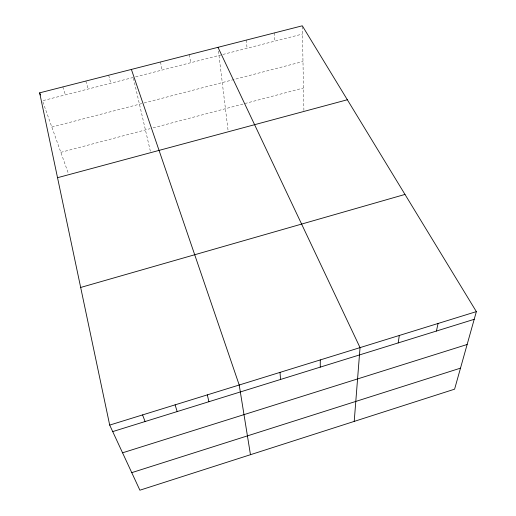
<?xml version="1.0" encoding="UTF-8"?>
<svg xmlns="http://www.w3.org/2000/svg" width="516" height="516" viewBox="0 0 516 516"><rect width="100%" height="100%" fill="white"/><g stroke="black" fill="none" stroke-linecap="round" stroke-linejoin="round"><path stroke-width="0.39" stroke-dasharray="2.58 1.94" d="M60.849 152.349L150.033 128.697M153.104 127.884L303.479 87.997M51.832 127.059L143.319 103.181M144.093 102.981L302.982 61.514M133.251 77.465L42.46 100.755L68.499 173.834M135.585 76.865L222.099 54.664M222.88 54.464L302.46 34.05M62.823 86.927L65.397 94.873M85.837 81.057L88.171 89.029M108.689 75.22L110.792 83.224M133.425 78.226L150.485 151.743M160.515 61.991L162.082 70.066M189.385 54.625L190.662 62.733M218.442 51.026L228.124 130.871M246.351 40.08L247.054 48.265M274.454 32.908L274.88 41.125M302.324 26.548L303.905 110.501"/><path stroke-width="0.77" d="M320.255 367.128L320.281 359.923M354.208 421.404L360.045 347.616L217.997 47.324M398.191 342.927L399.307 335.471M436.426 331.046L438.071 323.474M476.358 311.625L454.596 389.174L139.894 490.2L109.695 425.087L39.642 92.848L302.305 25.8L476.358 311.625L109.695 425.087M131.754 472.65L460.498 368.147M122.556 452.809L467.135 344.488M112.714 431.589L474.198 319.314M80.677 287.457L404.989 194.429M57.534 177.704L347.339 99.756M142.571 414.916L145.099 421.533M39.642 92.848L40.409 95.002M131.386 69.428L239.211 385.007L250.466 454.706M175.111 404.847L177.162 411.575M207.322 394.875L208.903 401.712M280.007 372.384L280.549 379.46"/></g></svg>
